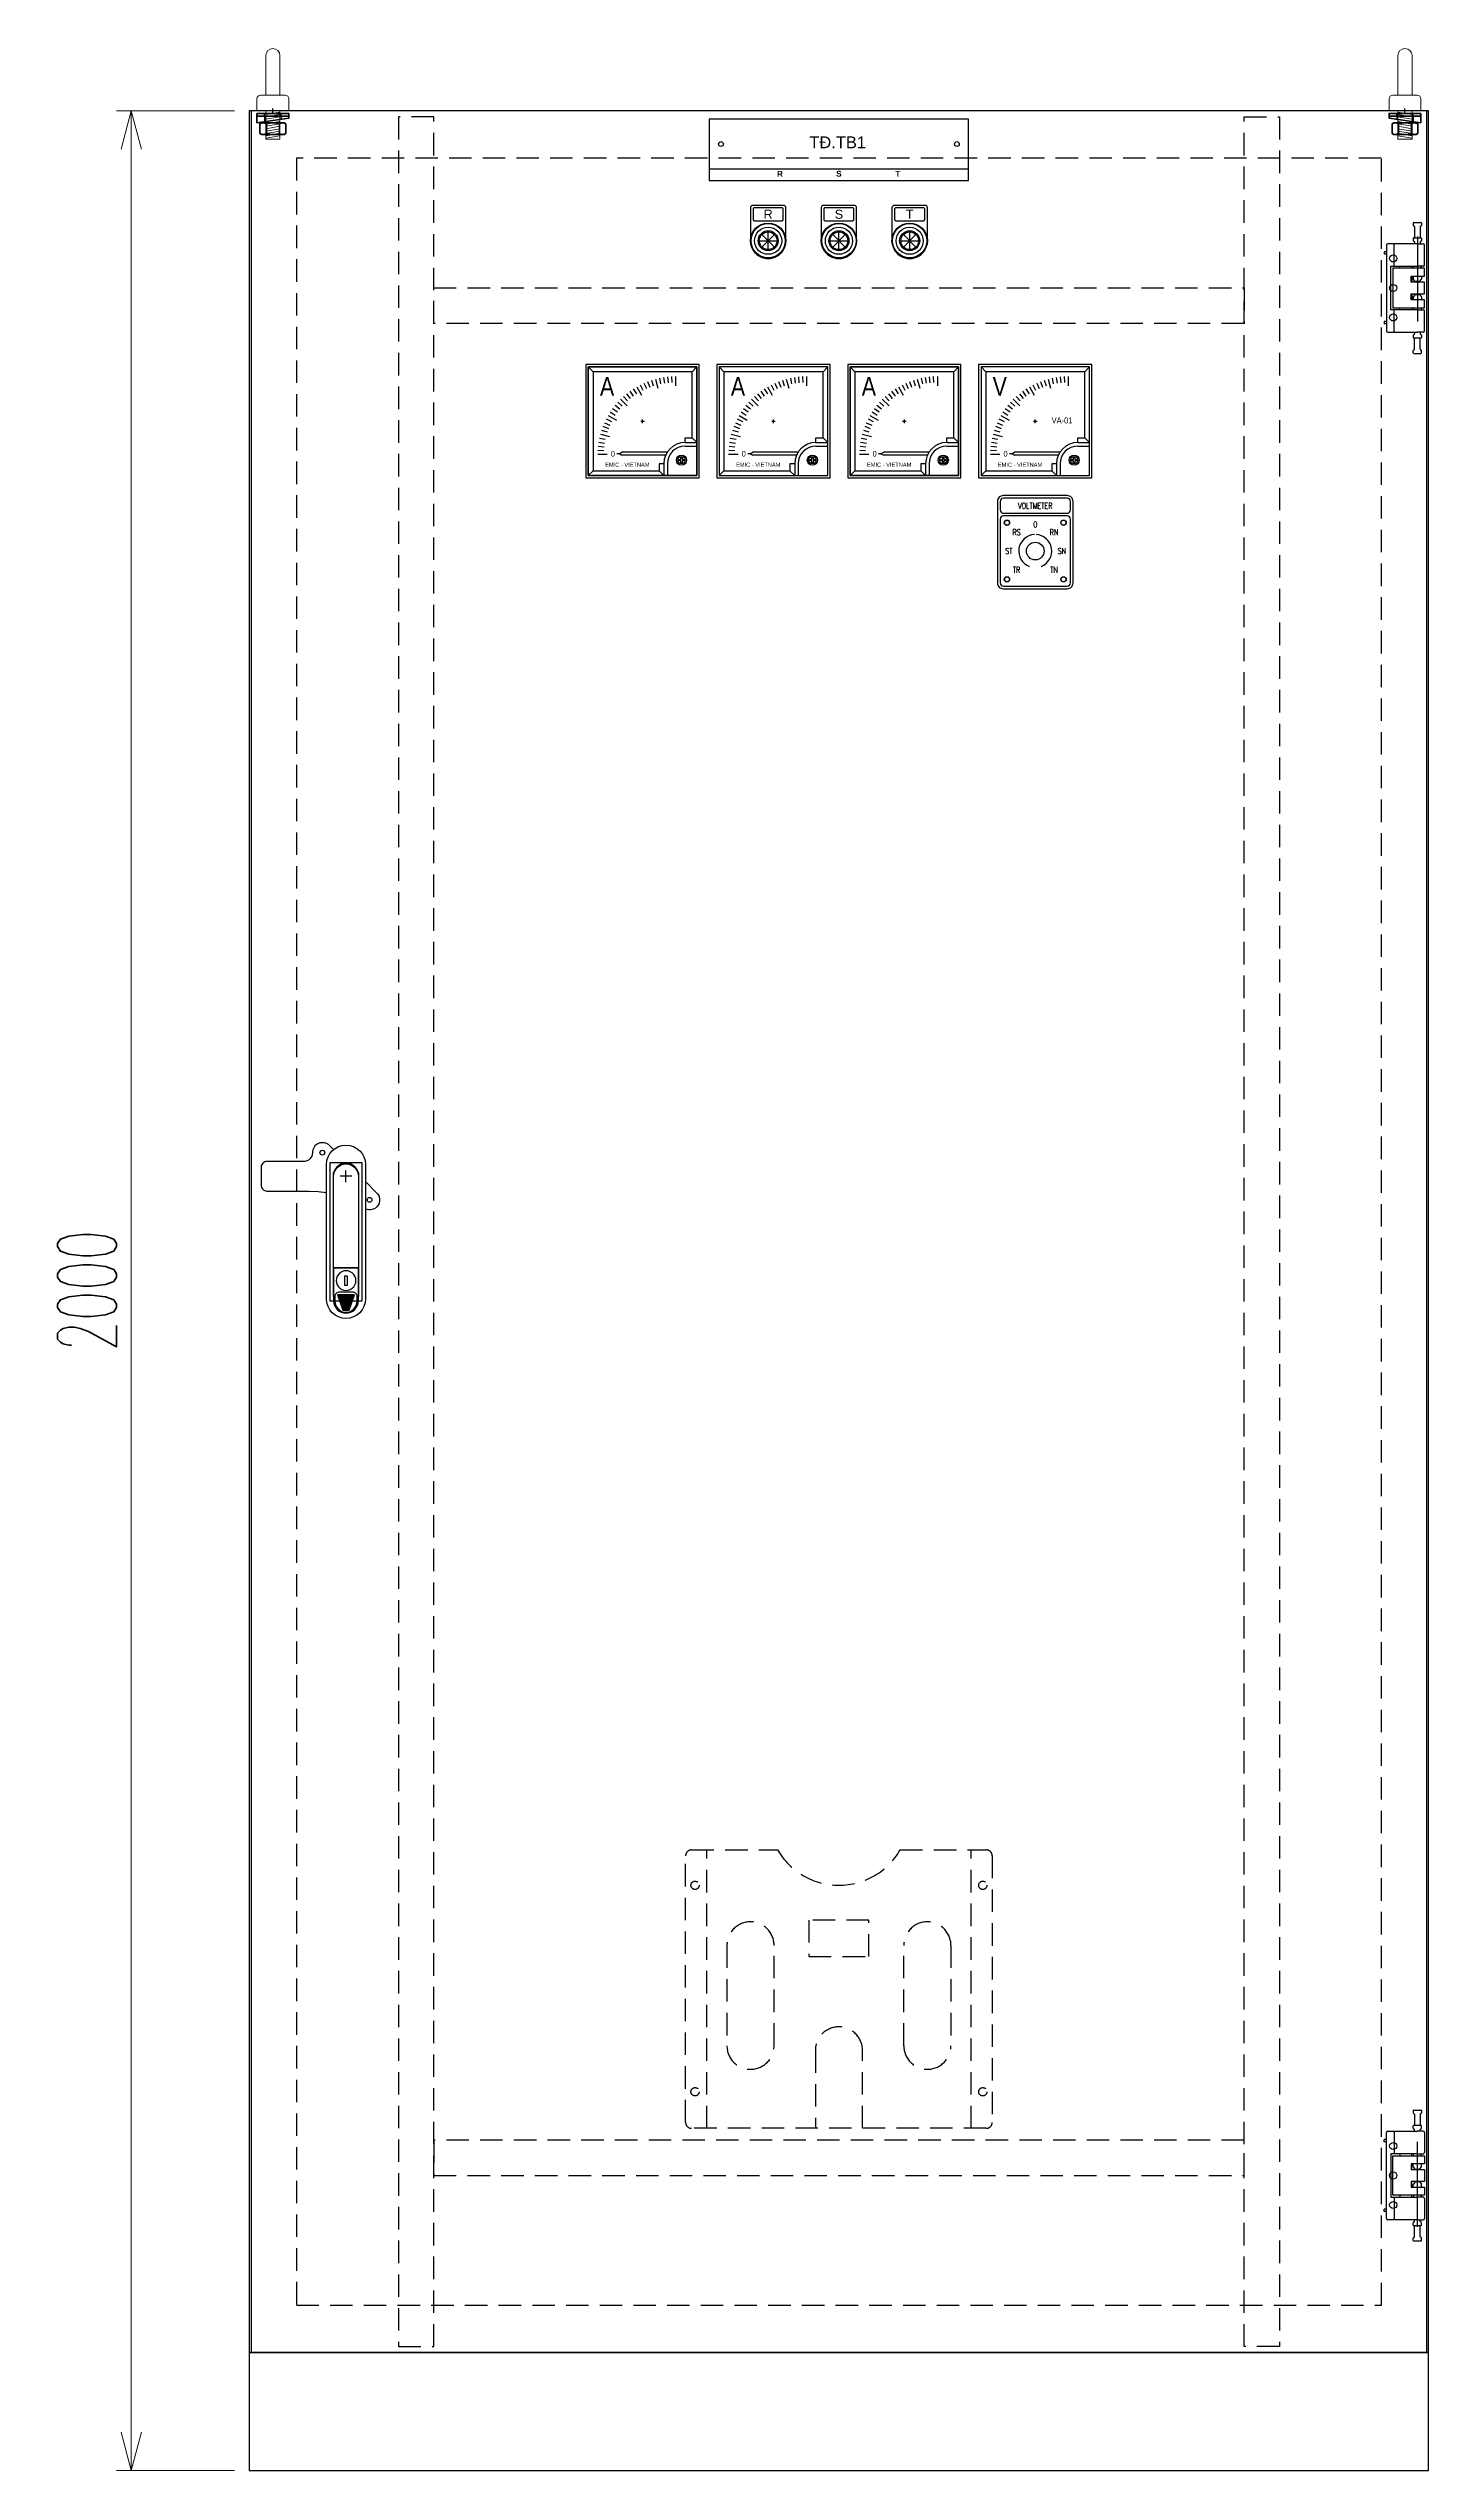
# Model space of a CAD drawing. Header units: millimetres. Extents: x 173893 to 258446, y -176540 to -123824.
# Drawn here: x 186091 to 187261, y -152545 to -150491 of the extents above; entities that cross this region are included whole.
import ezdxf
from ezdxf.enums import TextEntityAlignment as Align

# ---------------------------------------------------------------- set-up
doc = ezdxf.new("R2010")
doc.units = ezdxf.units.MM
doc.header["$LTSCALE"] = 3
doc.set_wipeout_variables(frame=1)
for name, pattern in [('ACAD_ISO04W100', [30, 24, -3, 0, -3]), ('CACHE2', [4.7625, 3.175, -1.5875]), ('HIDDEN', [9.525, 6.35, -3.175])]:
    doc.linetypes.add(name, pattern=pattern)
for name, color, linetype in [('@.VISIBLE', 7, 'Continuous'), ('Ann_green', 3, 'Continuous'), ('centerline', 6, 'ACAD_ISO04W100'), ('dim', 7, 'Continuous'), ('EQUIPMENT', 4, 'Continuous'), ('equipments', 2, 'Continuous'), ('hw_Punch', 3, 'Continuous')]:
    doc.layers.add(name, color=color, linetype=linetype)
doc.layers.add('FORT', color=2, linetype='Continuous', lineweight=35)
doc.layers.add('POINTILLE', color=8, linetype='CACHE2', lineweight=25)
doc.styles.add('Ann_w01', font='romans.shx', dxfattribs={"width": 0.6, "bigfont": 'chineset.shx'})
doc.styles.add('Arial', font='arial.ttf')
doc.styles.add('hw_Block', font='complex.shx', dxfattribs={"width": 0.75})
doc.styles.add('ISO8', font='ISO8')
doc.styles.get("Standard").update_dxf_attribs({"font": 'arial.ttf'})
doc.styles.add('TC-3C- New', font='', dxfattribs={"height": 18})
doc.styles.get('TC-3C- New').set_extended_font_data('.VnArial NarrowH')
doc.dimstyles.new('Dim 01_SC25', dxfattribs={"dimscale": 25, "dimtxt": 2, "dimasz": 1.3, "dimexe": 0.5, "dimexo": 0.5, "dimgap": 0.5, "dimtad": 1, "dimdec": 1, "dimzin": 12, "dimdsep": 46, "dimtxsty": 'Ann_w01', "dimblk": 'OPEN30', "dimcen": 1.5, "dimclrd": 6, "dimclre": 6, "dimclrt": 3, "dimadec": 1, "dimazin": 3, "dimtm": 1e-09, "dimtfac": 1, "dimtdec": 1, "dimtix": 1, "dimtmove": 0, "dimatfit": 3, "dimldrblk": 'OPEN30', "dimfxl": 1, "dimtolj": 1, "dimlwd": 0, "dimlwe": 0, "dimarcsym": 0})

# ---------------------------------------------------------------- blocks, each defined once
blk = doc.blocks.new('*U39')
blk.add_hatch(color=256).paths.add_polyline_path([(0.2, 15.3), (0.2, 15.3), (0.2, 15.3), (0.2, 15.4), (0.2, 15.4), (0.2, 15.4), (0.2, 15.4), (0.2, 15.4), (0.2, 15.4), (0.2, 15.4), (0.1, 15.4), (0.1, 15.4), (0.1, 15.5), (0.1, 15.5), (0.1, 15.5), (0.1, 15.5), (0.1, 15.5), (0, 15.5), (0, 15.5), (0, 15.5), (0, 15.5), (0, 15.5), (0, 15.5), (-0.1, 15.5), (-0.1, 15.5), (-0.1, 15.5), (-0.1, 15.5), (-0.1, 15.5), (-0.1, 15.4), (-0.1, 15.4), (-0.2, 15.4), (-0.2, 15.4), (-0.2, 15.4), (-0.2, 15.4), (-0.2, 15.4), (-0.2, 15.4), (-0.2, 15.4), (-0.2, 15.3), (-0.2, 15.3), (-0.2, 15.3), (-0.2, 7.5), (0.2, 7.5)])
for p, q in [((-0.8, -13.9), (-0.8, -14.1)), ((-0.1, -13.9), (-0.8, -13.9)), ((-0.8, -14.1), (-0.1, -14.1)), ((0.1, -13.2), (-0.1, -13.2)), ((-0.1, -13.2), (-0.1, -13.9)), ((-0.1, -14.1), (-0.1, -14.8)), ((-0.1, -14.8), (0.1, -14.8)), ((0.1, -13.9), (0.1, -13.2)), ((0.8, -13.9), (0.1, -13.9)), ((0.1, -14.1), (0.8, -14.1)), ((0.1, -14.8), (0.1, -14.1)), ((0.8, -14.1), (0.8, -13.9))]:
    blk.add_line(p, q)
for points in [[(-27, -32), (27, -32, 0.414214), (32, -27), (32, 42, 0.414214), (27, 47), (-27, 47, 0.414214), (-32, 42), (-32, -27, 0.414214)], [(-27, 32), (27, 32, 0.414214), (29.8, 34.8), (29.8, 42, 0.414214), (27, 44.7), (-27, 44.7, 0.414214), (-29.8, 42), (-29.8, 34.8, 0.414214)], [(-27, -29.8), (27, -29.8, 0.414214), (29.8, -27), (29.8, 27, 0.414214), (27, 29.8), (-27, 29.8, 0.414214), (-29.8, 27), (-29.8, -27, 0.414214)]]:
    blk.add_lwpolyline(points, format="xyb", close=True)
for radius in [2.5, 1.75]:
    blk.add_circle((0, -14), radius)
for start, end in [(92.839, 249.0883), (290.9117, 87.161)]:
    blk.add_arc((0, 0), 14, start, end)
at = {"layer": 'hw_Punch'}
for centre, radius in [((-24, 24), 2.25), ((24, 24), 2.25), ((0, 0), 7.5), ((-24, -24), 2.25), ((24, -24), 2.25)]:
    blk.add_circle(centre, radius, dxfattribs=at)
at = {"style": 'hw_Block', "width": 0.75}
for s, p in [('VOLTMETER', (0, 38.4)), ('0', (0, 22.5)), ('ST', (-22.5, 0)), ('SN', (22.5, 0))]:
    blk.add_text(s, height=5, dxfattribs=at).set_placement(p, align=Align.MIDDLE_CENTER)
blk.add_wipeout([(5.5, 0), (0.2, 15.3), (0.2, 15.3), (0.2, 15.3), (0.2, 15.4), (0.2, 15.4), (0.2, 15.4), (0.2, 15.4), (0.2, 15.4), (0.2, 15.4), (0.2, 15.4), (0.1, 15.4), (0.1, 15.4), (0.1, 15.5), (0.1, 15.5), (0.1, 15.5), (0.1, 15.5), (0.1, 15.5), (0, 15.5), (0, 15.5), (0, 15.5), (0, 15.5), (0, 15.5), (0, 15.5), (-0.1, 15.5), (-0.1, 15.5), (-0.1, 15.5), (-0.1, 15.5), (-0.1, 15.5), (-0.1, 15.4), (-0.1, 15.4), (-0.2, 15.4), (-0.2, 15.4), (-0.2, 15.4), (-0.2, 15.4), (-0.2, 15.4), (-0.2, 15.4), (-0.2, 15.4), (-0.2, 15.3), (-0.2, 15.3), (-0.2, 15.3), (-5.5, 0), (-4.5, -19), (4.5, -19)])
at = {"layer": 'Defpoints', "color": 5}
blk.add_line((0, 0), (0, 0), dxfattribs=at)
at = {"style": 'hw_Block', "width": 0.75}
for s, p in [('RS', (-15.9, 15.9)), ('RN', (15.9, 15.9)), ('TR', (-15.9, -15.9)), ('TN', (15.9, -15.9))]:
    blk.add_text(s, height=5, dxfattribs=at).set_placement(p, align=Align.MIDDLE_CENTER)
blk = doc.blocks.new('_Open30')
at = {"color": 0, "linetype": 'ByBlock', "lineweight": -2}
for p, q in [((-1, 0.268), (0, 0)), ((0, 0), (-1, -0.268)), ((0, 0), (-1, 0))]:
    blk.add_line(p, q, dxfattribs=at)
blk = doc.blocks.new('*D167')
at = {"layer": 'Defpoints', "color": 0, "transparency": 16777216}
for p in [(186261.3, -152543.9), (187261.3, -152543.9), (186261.3, -152643.9)]:
    blk.add_point(p, dxfattribs=at)
at = {"layer": 'dim', "color": 6, "lineweight": 0, "transparency": 16777216}
for p, q in [((186261.3, -152556.4), (186261.3, -152656.4)), ((187261.3, -152556.4), (187261.3, -152656.4)), ((187228.8, -152643.9), (186293.8, -152643.9))]:
    blk.add_line(p, q, dxfattribs=at)
at = {"layer": 'dim', "color": 6, "lineweight": 0, "transparency": 16777216, "xscale": 32.5, "yscale": 32.5, "zscale": 32.5, "rotation": 180}
blk.add_blockref('_Open30', (186261.3, -152643.9), dxfattribs=at)
at = {"layer": 'dim', "color": 6, "lineweight": 0, "transparency": 16777216, "xscale": 32.5, "yscale": 32.5, "zscale": 32.5}
blk.add_blockref('_Open30', (187261.3, -152643.9), dxfattribs=at)
at = {"layer": 'dim', "color": 3, "transparency": 16777216, "insert": (186761.3, -152606.4), "char_height": 50, "attachment_point": 5, "style": 'Ann_w01'}
blk.add_mtext('\\A1;1000', dxfattribs=at)
blk = doc.blocks.new('*D168')
at = {"layer": 'Defpoints', "color": 0, "transparency": 16777216}
for p in [(186161.3, -150543.9), (186261.3, -150543.9), (186261.3, -152543.9)]:
    blk.add_point(p, dxfattribs=at)
at = {"layer": 'dim', "color": 6, "lineweight": 0, "transparency": 16777216}
for p, q in [((186248.8, -150543.9), (186148.8, -150543.9)), ((186161.3, -152511.4), (186161.3, -150576.4)), ((186248.8, -152543.9), (186148.8, -152543.9))]:
    blk.add_line(p, q, dxfattribs=at)
at = {"layer": 'dim', "color": 6, "lineweight": 0, "transparency": 16777216, "xscale": 32.5, "yscale": 32.5, "zscale": 32.5}
for p, rotation in [((186161.3, -150543.9), 90), ((186161.3, -152543.9), 270)]:
    blk.add_blockref('_Open30', p, dxfattribs=dict(at, rotation=rotation))
at = {"layer": 'dim', "color": 3, "transparency": 16777216, "insert": (186123.8, -151543.9), "char_height": 50, "attachment_point": 5, "rotation": 90, "style": 'Ann_w01'}
blk.add_mtext('\\A1;2000', dxfattribs=at)
blk = doc.blocks.new('*U30')
at = {"color": 1}
for p, q in [((-7.5, 0), (7.5, 0)), ((5.3, 5.3), (-5.3, -5.3)), ((-5.3, 5.3), (5.3, -5.3)), ((0, -7.5), (0, 7.5))]:
    blk.add_line(p, q, dxfattribs=at)
for radius in [15, 14.5]:
    blk.add_circle((0, 0), radius)
for radius in [8.5, 7.5]:
    blk.add_circle((0, 0), radius, dxfattribs=at)
at = {"layer": 'hw_Punch'}
blk.add_circle((0, 0), 11.5, dxfattribs=at)
blk = doc.blocks.new('*U28')
at = {"color": 2}
for p, q in [((5.3, 5.3), (-5.3, -5.3)), ((-5.3, 5.3), (5.3, -5.3)), ((0, -7.5), (0, 7.5)), ((-7.5, 0), (7.5, 0))]:
    blk.add_line(p, q, dxfattribs=at)
for radius in [15, 14.5]:
    blk.add_circle((0, 0), radius)
for radius in [8.5, 7.5]:
    blk.add_circle((0, 0), radius, dxfattribs=at)
at = {"layer": 'hw_Punch'}
blk.add_circle((0, 0), 11.5, dxfattribs=at)
blk = doc.blocks.new('*U29')
at = {"color": 3}
for p, q in [((5.3, 5.3), (-5.3, -5.3)), ((-5.3, 5.3), (5.3, -5.3)), ((0, -7.5), (0, 7.5)), ((-7.5, 0), (7.5, 0))]:
    blk.add_line(p, q, dxfattribs=at)
for radius in [15, 14.5]:
    blk.add_circle((0, 0), radius)
for radius in [8.5, 7.5]:
    blk.add_circle((0, 0), radius, dxfattribs=at)
at = {"layer": 'hw_Punch'}
blk.add_circle((0, 0), 11.5, dxfattribs=at)
blk = doc.blocks.new('HM12_COTE')
at = {"layer": 'FORT'}
for p, q in [((-11, 9.2), (-9.5, 10)), ((-11, 0.8), (-11, 9.2)), ((-9.5, 0), (-11, 0.8)), ((9.5, 10), (-9.5, 10)), ((-9.5, 0), (9.5, 0)), ((-5.5, 0.8), (-5.5, 9.2)), ((5.5, 0.8), (5.5, 9.2)), ((11, 9.2), (9.5, 10)), ((9.5, 0), (11, 0.8)), ((11, 0.8), (11, 9.2))]:
    blk.add_line(p, q, dxfattribs=at)
for centre, radius, start, end in [((-8.2, 5.1), 4.86, 55.6159, 124.3841), ((-8.2, 4.9), 4.86, 235.6159, 304.3841), ((0, -8.2), 18.2, 72.4121, 107.5879), ((0, 18.2), 18.2, 252.4121, 287.5879), ((8.2, 5.1), 4.86, 55.6159, 124.3841), ((8.2, 4.9), 4.86, 235.6159, 304.3841)]:
    blk.add_arc(centre, radius, start, end, dxfattribs=at)
blk = doc.blocks.new('CALE_M12_IPN')
at = {"layer": 'FORT'}
for p, q in [((-13.5, 3.61), (13.5, 3.61)), ((-13.5, -1.89), (-13.5, 3.61)), ((13.5, 1.89), (-13.5, -1.89)), ((13.5, 3.61), (13.5, 1.89))]:
    blk.add_line(p, q, dxfattribs=at)
at = {"layer": 'POINTILLE'}
for p, q in [((-7, 3.61), (-7, -0.98)), ((7, 3.61), (7, 0.98))]:
    blk.add_line(p, q, dxfattribs=at)
blk = doc.blocks.new('RONDELLE_M12')
at = {"layer": 'FORT'}
blk.add_lwpolyline([(-13.5, 2.5), (-13.5, 0), (13.5, 0), (13.5, 2.5)], close=True, dxfattribs=at)
at = {"layer": 'POINTILLE'}
for p, q in [((-7, 0), (-7, 2.5)), ((7, 0), (7, 2.5))]:
    blk.add_line(p, q, dxfattribs=at)
blk = doc.blocks.new('Dong ho Ampemet')
at = {"color": 4}
for p, q in [((-42, 42), (-46, 46)), ((42, 42), (-42, 42)), ((-42, 42), (-42, -42)), ((42, 42), (46, 46)), ((42, -14), (42, 42)), ((36, -18), (36, -14)), ((36, -14), (42, -14)), ((46, -18), (42, -14)), ((18, -36), (14, -36)), ((14, -36), (14, -42)), ((-42, -42), (-46, -46)), ((-42, -42), (14, -42)), ((18, -46), (14, -42))]:
    blk.add_line(p, q, dxfattribs=at)
at = {"color": 190}
for p, q in [((-16.2, 21), (-12.8, 17.3)), ((-13.5, 23.3), (-10.4, 19.4)), ((-10.8, 25.4), (-7.9, 21.4)), ((-7.9, 27.4), (-5.2, 23.2)), ((-2, 30.8), (0.3, 26.4)), ((1.2, 32.3), (3.2, 27.7)), ((4.3, 33.6), (6.1, 28.9)), ((7.6, 34.8), (9.1, 30)), ((14.3, 36.6), (15.3, 31.7)), ((17.7, 37.2), (18.5, 32.2)), ((21.1, 37.6), (21.6, 32.7)), ((24.5, 37.9), (24.8, 32.9)), ((-30.8, 2), (-26.4, -0.3)), ((-27.4, 7.9), (-23.2, 5.2)), ((-25.4, 10.8), (-21.4, 7.9)), ((-23.3, 13.5), (-19.4, 10.4)), ((-21, 16.2), (-17.3, 12.8)), ((-37.2, -17.7), (-32.2, -18.5)), ((-36.6, -14.3), (-31.7, -15.3)), ((-34.8, -7.6), (-30, -9.1)), ((-33.6, -4.3), (-28.9, -6.1)), ((-32.3, -1.2), (-27.7, -3.2)), ((-37.9, -24.5), (-32.9, -24.8)), ((-37.6, -21.1), (-32.7, -21.6))]:
    blk.add_line(p, q, dxfattribs=at)
at = {"color": 1}
for p, q in [((-5, 29.2), (-1, 22.2)), ((10.9, 35.8), (13, 28)), ((28, 38), (28, 30)), ((-29.2, 5), (-22.2, 1)), ((-18.7, 18.7), (-13, 13)), ((-1.5, 0), (1.5, 0)), ((0, -1.5), (0, 1.5)), ((-35.8, -10.9), (-28, -13)), ((-38, -28), (-30, -28)), ((-19.9, -27.5), (-21.8, -27.5)), ((-19.9, -27.5), (-21.8, -27.5)), ((-19.9, -27.5), (-17.5, -26.3)), ((-19.9, -27.5), (-17.5, -28.8)), ((20.9, -26.3), (-17.5, -26.3)), ((19.5, -28.8), (-17.5, -28.8))]:
    blk.add_line(p, q, dxfattribs=at)
at = {"color": 31}
for p, q in [((36, -18), (46, -18)), ((18, -36), (18, -46)), ((21, -36), (21, -46)), ((36, -21), (46, -21))]:
    blk.add_line(p, q, dxfattribs=at)
blk.add_lwpolyline([(-48, -48), (48, -48), (48, 48), (-48, 48)], close=True, dxfattribs=at)
at = {"color": 181}
blk.add_lwpolyline([(-46, -46), (46, -46), (46, 46), (-46, 46)], close=True, dxfattribs=at)
at = {"color": 32}
for points in [[(32.5, -33.5), (31.3, -33.5, -0.414214), (30.8, -33.1), (30.8, -32.9, -0.414214), (31.3, -32.5), (32.5, -32.5)], [(32.5, -32.5), (32.5, -31.2, -0.414214), (32.9, -30.8), (33.1, -30.8, -0.414214), (33.6, -31.2), (33.6, -32.5)], [(33.6, -33.5), (33.6, -34.8, -0.414214), (33.1, -35.2), (32.9, -35.2, -0.414214), (32.5, -34.8), (32.5, -33.5)], [(33.6, -32.5), (34.8, -32.5, -0.414214), (35.2, -32.9), (35.2, -33.1, -0.414214), (34.8, -33.5), (33.6, -33.5)]]:
    blk.add_lwpolyline(points, format="xyb", dxfattribs=at)
at = {"color": 31}
blk.add_circle((33, -33), 4.31, dxfattribs=at)
at = {"color": 102}
blk.add_circle((33, -33), 3.2, dxfattribs=at)
at = {"color": 31}
for radius in [18, 15]:
    blk.add_arc((36, -36), radius, 90, 180, dxfattribs=at)
at = {"color": 2, "style": 'TC-3C- New'}
for s, height, p in [('A', 15.8, (-30.1, 21.7)), ('0', 4.75, (-25.2, -29.9))]:
    blk.add_text(s, height=height, dxfattribs=at).set_placement(p, align=Align.CENTER)
at = {"color": 3, "style": 'TC-3C- New'}
blk.add_text('EMIC - Vietnam', height=3.5, dxfattribs=at).set_placement((-12.9, -38.6), align=Align.CENTER)
blk = doc.blocks.new('Dong ho Vonmet')
at = {"color": 4}
for p, q in [((-42, 42), (-46, 46)), ((42, 42), (-42, 42)), ((-42, 42), (-42, -42)), ((42, 42), (46, 46)), ((42, -14), (42, 42)), ((36, -18), (36, -14)), ((36, -14), (42, -14)), ((46, -18), (42, -14)), ((18, -36), (14, -36)), ((14, -36), (14, -42)), ((-42, -42), (-46, -46)), ((-42, -42), (14, -42)), ((18, -46), (14, -42))]:
    blk.add_line(p, q, dxfattribs=at)
at = {"color": 190}
for p, q in [((-16.2, 21), (-12.8, 17.3)), ((-13.5, 23.3), (-10.4, 19.4)), ((-10.8, 25.4), (-7.9, 21.4)), ((-7.9, 27.4), (-5.2, 23.2)), ((-2, 30.8), (0.3, 26.4)), ((1.2, 32.3), (3.2, 27.7)), ((4.3, 33.6), (6.1, 28.9)), ((7.6, 34.8), (9.1, 30)), ((14.3, 36.6), (15.3, 31.7)), ((17.7, 37.2), (18.5, 32.2)), ((21.1, 37.6), (21.6, 32.7)), ((24.5, 37.9), (24.8, 32.9)), ((-30.8, 2), (-26.4, -0.3)), ((-27.4, 7.9), (-23.2, 5.2)), ((-25.4, 10.8), (-21.4, 7.9)), ((-23.3, 13.5), (-19.4, 10.4)), ((-21, 16.2), (-17.3, 12.8)), ((-37.2, -17.7), (-32.2, -18.5)), ((-36.6, -14.3), (-31.7, -15.3)), ((-34.8, -7.6), (-30, -9.1)), ((-33.6, -4.3), (-28.9, -6.1)), ((-32.3, -1.2), (-27.7, -3.2)), ((-37.9, -24.5), (-32.9, -24.8)), ((-37.6, -21.1), (-32.7, -21.6))]:
    blk.add_line(p, q, dxfattribs=at)
at = {"color": 1}
for p, q in [((-5, 29.2), (-1, 22.2)), ((10.9, 35.8), (13, 28)), ((28, 38), (28, 30)), ((-29.2, 5), (-22.2, 1)), ((-18.7, 18.7), (-13, 13)), ((-1.5, 0), (1.5, 0)), ((0, -1.5), (0, 1.5)), ((-35.8, -10.9), (-28, -13)), ((-38, -28), (-30, -28)), ((-19.9, -27.5), (-21.8, -27.5)), ((-19.9, -27.5), (-21.8, -27.5)), ((-19.9, -27.5), (-17.5, -26.3)), ((-19.9, -27.5), (-17.5, -28.8)), ((20.9, -26.3), (-17.5, -26.3)), ((19.5, -28.8), (-17.5, -28.8))]:
    blk.add_line(p, q, dxfattribs=at)
at = {"color": 31}
for p, q in [((36, -18), (46, -18)), ((18, -36), (18, -46)), ((21, -36), (21, -46)), ((36, -21), (46, -21))]:
    blk.add_line(p, q, dxfattribs=at)
blk.add_lwpolyline([(-48, -48), (48, -48), (48, 48), (-48, 48)], close=True, dxfattribs=at)
at = {"color": 181}
blk.add_lwpolyline([(-46, -46), (46, -46), (46, 46), (-46, 46)], close=True, dxfattribs=at)
at = {"color": 32}
for points in [[(32.5, -33.5), (31.3, -33.5, -0.414214), (30.8, -33.1), (30.8, -32.9, -0.414214), (31.3, -32.5), (32.5, -32.5)], [(32.5, -32.5), (32.5, -31.2, -0.414214), (32.9, -30.8), (33.1, -30.8, -0.414214), (33.6, -31.2), (33.6, -32.5)], [(33.6, -33.5), (33.6, -34.8, -0.414214), (33.1, -35.2), (32.9, -35.2, -0.414214), (32.5, -34.8), (32.5, -33.5)], [(33.6, -32.5), (34.8, -32.5, -0.414214), (35.2, -32.9), (35.2, -33.1, -0.414214), (34.8, -33.5), (33.6, -33.5)]]:
    blk.add_lwpolyline(points, format="xyb", dxfattribs=at)
at = {"color": 31}
blk.add_circle((33, -33), 4.31, dxfattribs=at)
at = {"color": 102}
blk.add_circle((33, -33), 3.2, dxfattribs=at)
at = {"color": 31}
for radius in [18, 15]:
    blk.add_arc((36, -36), radius, 90, 180, dxfattribs=at)
at = {"color": 2, "style": 'TC-3C- New'}
for s, height, p in [('V', 15.8, (-30.1, 21.7)), ('0', 4.75, (-25.2, -29.9))]:
    blk.add_text(s, height=height, dxfattribs=at).set_placement(p, align=Align.CENTER)
at = {"color": 4, "style": 'TC-3C- New'}
blk.add_text('va-01', height=5.07, dxfattribs=at).set_placement((22.7, -1.8), align=Align.CENTER)
at = {"color": 3, "style": 'TC-3C- New'}
blk.add_text('EMIC - Vietnam', height=3.5, dxfattribs=at).set_placement((-12.9, -38.6), align=Align.CENTER)

msp = doc.modelspace()

# ---------------------------------------------------------------- linework, layer by layer
at = {"color": 8, "linetype": 'HIDDEN'}
for points in [[(186387.83, -150548.95), (186387.83, -152438.95), (186417.83, -152438.95), (186417.83, -150548.95)], [(187134.83, -150548.95), (187134.83, -152438.95), (187104.83, -152438.95), (187104.83, -150548.95)], [(187104.83, -150723.95), (186417.83, -150723.95), (186417.83, -150693.95), (187104.83, -150693.95)], [(187104.83, -152263.95), (186417.83, -152263.95), (186417.83, -152293.95), (187104.83, -152293.95)]]:
    msp.add_lwpolyline(points, close=True, dxfattribs=at)
for points in [[(186716.33, -150655.43), (186716.33, -150625.95, 0.4142136), (186714.33, -150623.95), (186688.33, -150623.95, 0.4142136), (186686.33, -150625.95), (186686.33, -150655.43)], [(186776.33, -150655.43), (186776.33, -150625.95, 0.4142136), (186774.33, -150623.95), (186748.33, -150623.95, 0.4142136), (186746.33, -150625.95), (186746.33, -150655.43)], [(186836.33, -150655.43), (186836.33, -150625.95, 0.4142136), (186834.33, -150623.95), (186808.33, -150623.95, 0.4142136), (186806.33, -150625.95), (186806.33, -150655.43)]]:
    msp.add_lwpolyline(points, format="xyb")
for points in [[(186689.58, -150636.95), (186713.08, -150636.95, 0.4142136), (186714.08, -150635.95), (186714.08, -150626.95, 0.4142136), (186713.08, -150625.95), (186689.58, -150625.95, 0.4142136), (186688.58, -150626.95), (186688.58, -150635.95, 0.4142136)], [(186749.58, -150636.95), (186773.08, -150636.95, 0.4142136), (186774.08, -150635.95), (186774.08, -150626.95, 0.4142136), (186773.08, -150625.95), (186749.58, -150625.95, 0.4142136), (186748.58, -150626.95), (186748.58, -150635.95, 0.4142136)], [(186809.58, -150636.95), (186833.08, -150636.95, 0.4142136), (186834.08, -150635.95), (186834.08, -150626.95, 0.4142136), (186833.08, -150625.95), (186809.58, -150625.95, 0.4142136), (186808.58, -150626.95), (186808.58, -150635.95, 0.4142136)]]:
    msp.add_lwpolyline(points, format="xyb", close=True)
for points in [[(186699.85, -150668.95), (186702.81, -150668.95)], [(186701.28, -150668.95), (186701.37, -150668.95)], [(186759.85, -150668.95), (186762.81, -150668.95)], [(186761.28, -150668.95), (186761.37, -150668.95)], [(186819.85, -150668.95), (186822.81, -150668.95)], [(186821.28, -150668.95), (186821.37, -150668.95)]]:
    msp.add_lwpolyline(points)
at = {"color": 3}
for points in [[(186548.83, -150760.95), (186640.83, -150760.95), (186640.83, -150852.95), (186548.83, -150852.95)], [(186659.83, -150852.95), (186751.83, -150852.95), (186751.83, -150760.95), (186659.83, -150760.95)], [(186770.83, -150760.95), (186862.83, -150760.95), (186862.83, -150852.95), (186770.83, -150852.95)], [(186881.83, -150852.95), (186973.83, -150852.95), (186973.83, -150760.95), (186881.83, -150760.95)]]:
    msp.add_lwpolyline(points, close=True, dxfattribs=at)
msp.add_lwpolyline([(187261.33, -152443.95), (186261.33, -152443.95), (186261.33, -152543.95), (187261.33, -152543.95)], close=True)
for centre in [(186701.33, -150653.95), (186701.33, -150653.95), (186761.33, -150653.95), (186761.33, -150653.95), (186821.33, -150653.95), (186821.33, -150653.95)]:
    msp.add_circle(centre, 11.5)
for centre in [(186701.33, -150653.95), (186761.33, -150653.95), (186821.33, -150653.95)]:
    msp.add_arc(centre, 15.07, 174.36588, 5.63412)
at = {"layer": '@.VISIBLE'}
msp.add_line((186651.33, -150592.95), (186871.33, -150592.95), dxfattribs=at)
msp.add_lwpolyline([(186651.33, -150602.95), (186871.33, -150602.95), (186871.33, -150550.95), (186651.33, -150550.95)], close=True, dxfattribs=at)
for centre in [(186661.33, -150571.95), (186861.33, -150571.95)]:
    msp.add_circle(centre, 2, dxfattribs=at)
at = {"layer": 'Ann_green', "color": 8, "linetype": 'HIDDEN'}
for p, q in [((186649.33, -152253.95), (186649.33, -152017.95)), ((186873.33, -152253.95), (186873.33, -152017.95))]:
    msp.add_line(p, q, dxfattribs=at)
for points in [[(186891.33, -152022.95), (186891.33, -152248.95, -0.4142136), (186886.33, -152253.95), (186636.33, -152253.95, -0.4142136), (186631.33, -152248.95), (186631.33, -152022.95, -0.4142136), (186636.33, -152017.95), (186709.37, -152017.95, 0.5773503), (186813.29, -152017.95), (186886.33, -152017.95, -0.4142136)], [(186686.33, -152203.95), (186686.33, -152203.95, 0.4142136), (186706.33, -152183.95), (186706.33, -152098.95, 0.4142136), (186686.33, -152078.95), (186686.33, -152078.95, 0.4142136), (186666.33, -152098.95), (186666.33, -152183.95, 0.4142136)], [(186836.32, -152203.95), (186836.32, -152203.95, -0.4142136), (186816.32, -152183.95), (186816.32, -152098.95, -0.4142136), (186836.32, -152078.95), (186836.32, -152078.95, -0.4142136), (186856.32, -152098.95), (186856.32, -152183.95, -0.4142136)]]:
    msp.add_lwpolyline(points, format="xyb", close=True, dxfattribs=at)
msp.add_lwpolyline([(186735.83, -152108.45), (186786.83, -152108.45), (186786.83, -152077.45), (186735.83, -152077.45)], close=True, dxfattribs=at)
msp.add_lwpolyline([(186781.33, -152253.95), (186781.33, -152187.95, 1), (186741.33, -152187.95), (186741.33, -152253.95)], format="xyb", dxfattribs=at)
for centre in [(186639.33, -152047.95), (186883.33, -152047.95), (186639.33, -152222.95), (186883.33, -152222.95)]:
    msp.add_circle(centre, 3.5, dxfattribs=at)
at = {"layer": 'centerline'}
for p, q in [((186281.33, -150545.95), (186281.33, -150541.95)), ((187241.33, -150545.95), (187241.33, -150541.95)), ((187251.83, -150650.45), (187251.83, -150737.45)), ((186343.33, -151451.95), (186343.33, -151441.95)), ((187251.83, -152337.45), (187251.83, -152250.45))]:
    msp.add_line(p, q, dxfattribs=at)
msp.add_lwpolyline([(186348.33, -151446.95), (186338.33, -151446.95)], dxfattribs=at)
at = {"layer": 'EQUIPMENT'}
for p, q in [((187232.87, -150656.45), (187226.63, -150656.45)), ((187251.83, -150656.45), (187232.87, -150656.45)), ((187248.33, -150651.95), (187248.33, -150653.95)), ((187248.83, -150651.45), (187254.83, -150651.45)), ((187249.33, -150654.95), (187249.33, -150656.45)), ((187251.83, -150656.45), (187256.83, -150656.45)), ((187254.33, -150654.95), (187254.33, -150656.45)), ((187255.33, -150651.95), (187255.33, -150653.95)), ((187223.63, -150663.45), (187223.63, -150665.45)), ((187225.63, -150663.45), (187223.63, -150663.45)), ((187225.63, -150665.45), (187223.63, -150665.45)), ((187225.63, -150657.45), (187225.63, -150730.45)), ((187229.4, -150712.45), (187229.4, -150675.45)), ((187229.4, -150675.45), (187231.71, -150675.45)), ((187231.71, -150675.45), (187251.83, -150675.45)), ((187232.29, -150674.45), (187232.29, -150657.45)), ((187236.9, -150677.15), (187236.9, -150675.45)), ((187247.22, -150675.45), (187247.22, -150677.15)), ((187248.84, -150677.15), (187248.33, -150675.45)), ((187256.83, -150675.45), (187251.83, -150675.45)), ((187254.82, -150677.15), (187255.33, -150675.45)), ((187257.83, -150674.45), (187257.83, -150657.45)), ((187247.22, -150683.95), (187247.22, -150688.95)), ((187248.33, -150683.95), (187248.33, -150686.28)), ((187249.68, -150688.25), (187248.43, -150686.58)), ((187253.58, -150688.45), (187250.08, -150688.45)), ((187253.98, -150688.25), (187255.23, -150686.58)), ((187255.33, -150683.95), (187255.33, -150686.28)), ((187231.71, -150712.45), (187229.4, -150712.45)), ((187251.83, -150712.45), (187231.71, -150712.45)), ((187232.29, -150730.45), (187232.29, -150713.45)), ((187236.9, -150712.45), (187236.9, -150710.75)), ((187247.22, -150698.95), (187247.22, -150703.95)), ((187247.22, -150710.75), (187247.22, -150712.45)), ((187248.33, -150701.61), (187248.33, -150703.95)), ((187248.84, -150710.75), (187248.33, -150712.45)), ((187249.68, -150699.65), (187248.43, -150701.31)), ((187250.08, -150699.45), (187253.58, -150699.45)), ((187251.83, -150712.45), (187256.83, -150712.45)), ((187253.98, -150699.65), (187255.23, -150701.31)), ((187254.82, -150710.75), (187255.33, -150712.45)), ((187255.33, -150701.61), (187255.33, -150703.95)), ((187257.83, -150730.45), (187257.83, -150713.45)), ((187223.63, -150722.45), (187223.63, -150724.45)), ((187225.63, -150722.45), (187223.63, -150722.45)), ((187225.63, -150724.45), (187223.63, -150724.45)), ((187226.63, -150731.45), (187232.87, -150731.45)), ((187232.87, -150731.45), (187251.83, -150731.45)), ((187248.33, -150733.95), (187248.33, -150735.95)), ((187254.83, -150736.45), (187248.83, -150736.45)), ((187249.33, -150731.45), (187249.33, -150732.95)), ((187256.83, -150731.45), (187251.83, -150731.45)), ((187254.33, -150731.45), (187254.33, -150732.95)), ((187255.33, -150733.95), (187255.33, -150735.95)), ((187225.63, -152330.45), (187225.63, -152257.45)), ((187226.63, -152256.45), (187232.87, -152256.45)), ((187232.29, -152257.45), (187232.29, -152274.45)), ((187232.87, -152256.45), (187251.83, -152256.45)), ((187248.33, -152253.95), (187248.33, -152251.95)), ((187254.83, -152251.45), (187248.83, -152251.45)), ((187249.33, -152256.45), (187249.33, -152254.95)), ((187256.83, -152256.45), (187251.83, -152256.45)), ((187254.33, -152256.45), (187254.33, -152254.95)), ((187255.33, -152253.95), (187255.33, -152251.95)), ((187257.83, -152257.45), (187257.83, -152274.45)), ((187223.63, -152265.45), (187223.63, -152263.45)), ((187225.63, -152263.45), (187223.63, -152263.45)), ((187225.63, -152265.45), (187223.63, -152265.45)), ((187231.71, -152275.45), (187229.4, -152275.45)), ((187229.4, -152275.45), (187229.4, -152312.45)), ((187251.83, -152275.45), (187231.71, -152275.45)), ((187236.9, -152275.45), (187236.9, -152277.15)), ((187247.22, -152277.15), (187247.22, -152275.45)), ((187248.84, -152277.15), (187248.33, -152275.45)), ((187251.83, -152275.45), (187256.83, -152275.45)), ((187254.82, -152277.15), (187255.33, -152275.45)), ((187247.22, -152288.95), (187247.22, -152283.95)), ((187247.22, -152303.95), (187247.22, -152298.95)), ((187248.33, -152286.28), (187248.33, -152283.95)), ((187249.68, -152288.25), (187248.43, -152286.58)), ((187249.68, -152299.65), (187248.43, -152301.31)), ((187250.08, -152288.45), (187253.58, -152288.45)), ((187253.58, -152299.45), (187250.08, -152299.45)), ((187253.98, -152288.25), (187255.23, -152286.58)), ((187253.98, -152299.65), (187255.23, -152301.31)), ((187255.33, -152286.28), (187255.33, -152283.95)), ((187229.4, -152312.45), (187231.71, -152312.45)), ((187231.71, -152312.45), (187251.83, -152312.45)), ((187232.29, -152313.45), (187232.29, -152330.45)), ((187236.9, -152310.75), (187236.9, -152312.45)), ((187247.22, -152312.45), (187247.22, -152310.75)), ((187248.33, -152303.95), (187248.33, -152301.61)), ((187248.84, -152310.75), (187248.33, -152312.45)), ((187256.83, -152312.45), (187251.83, -152312.45)), ((187254.82, -152310.75), (187255.33, -152312.45)), ((187255.33, -152303.95), (187255.33, -152301.61)), ((187257.83, -152313.45), (187257.83, -152330.45)), ((187223.63, -152324.45), (187223.63, -152322.45)), ((187225.63, -152322.45), (187223.63, -152322.45)), ((187225.63, -152324.45), (187223.63, -152324.45)), ((187232.87, -152331.45), (187226.63, -152331.45)), ((187251.83, -152331.45), (187232.87, -152331.45)), ((187248.33, -152335.95), (187248.33, -152333.95)), ((187248.83, -152336.45), (187254.83, -152336.45)), ((187249.33, -152332.95), (187249.33, -152331.45)), ((187251.83, -152331.45), (187256.83, -152331.45)), ((187254.33, -152332.95), (187254.33, -152331.45)), ((187255.33, -152335.95), (187255.33, -152333.95))]:
    msp.add_line(p, q, dxfattribs=at)
at = {"layer": 'EQUIPMENT', "color": 8}
for p, q in [((187248.33, -150638.95), (187248.33, -150640.95)), ((187248.83, -150638.45), (187254.83, -150638.45)), ((187249.33, -150641.95), (187249.33, -150651.45)), ((187254.33, -150641.95), (187254.33, -150651.45)), ((187255.33, -150638.95), (187255.33, -150640.95)), ((187249.33, -150745.95), (187249.33, -150736.45)), ((187254.33, -150745.95), (187254.33, -150736.45)), ((187248.33, -150748.95), (187248.33, -150746.95)), ((187248.83, -150749.45), (187254.83, -150749.45)), ((187255.33, -150748.95), (187255.33, -150746.95)), ((187248.33, -152238.95), (187248.33, -152240.95)), ((187248.83, -152238.45), (187254.83, -152238.45)), ((187249.33, -152241.95), (187249.33, -152251.45)), ((187254.33, -152241.95), (187254.33, -152251.45)), ((187255.33, -152238.95), (187255.33, -152240.95)), ((187249.33, -152345.95), (187249.33, -152336.45)), ((187254.33, -152345.95), (187254.33, -152336.45)), ((187248.33, -152348.95), (187248.33, -152346.95)), ((187248.83, -152349.45), (187254.83, -152349.45)), ((187255.33, -152348.95), (187255.33, -152346.95))]:
    msp.add_line(p, q, dxfattribs=at)
for points in [[(187257.83, -150688.95), (187246.58, -150688.95), (187246.58, -150683.95), (187257.83, -150683.95), (187257.83, -150677.15), (187231.13, -150677.15), (187231.13, -150710.75), (187257.83, -150710.75), (187257.83, -150703.95), (187246.58, -150703.95), (187246.58, -150698.95), (187257.83, -150698.95)], [(187257.83, -152298.95), (187246.58, -152298.95), (187246.58, -152303.95), (187257.83, -152303.95), (187257.83, -152310.75), (187231.13, -152310.75), (187231.13, -152277.15), (187257.83, -152277.15), (187257.83, -152283.95), (187246.58, -152283.95), (187246.58, -152288.95), (187257.83, -152288.95)]]:
    msp.add_lwpolyline(points, close=True, dxfattribs=at)
for centre in [(187231.33, -150668.95), (187231.33, -150693.95), (187231.33, -150718.95), (187231.33, -152268.95), (187231.33, -152293.95), (187231.33, -152318.95)]:
    msp.add_circle(centre, 3, dxfattribs=at)
at = {"layer": 'EQUIPMENT'}
for centre, radius, start, end in [((187226.63, -150657.45), 1, 90, 180), ((187248.83, -150651.95), 0.5, 90, 180), ((187248.83, -150653.95), 0.5, 180, 270), ((187248.83, -150654.95), 0.5, 0, 90), ((187254.83, -150654.95), 0.5, 90, 180), ((187254.83, -150651.95), 0.5, 0, 90), ((187254.83, -150653.95), 0.5, 270, 0), ((187256.83, -150657.45), 1, 0, 90), ((187256.83, -150674.45), 1, 270, 0), ((187248.83, -150686.28), 0.5, 180, 216.8699), ((187250.08, -150687.95), 0.5, 216.8699, 270), ((187253.58, -150687.95), 0.5, 270, 323.1301), ((187254.83, -150686.28), 0.5, 323.1301, 0), ((187248.83, -150701.61), 0.5, 143.1301, 180), ((187250.08, -150699.95), 0.5, 90, 143.1301), ((187253.58, -150699.95), 0.5, 36.8699, 90), ((187254.83, -150701.61), 0.5, 0, 36.8699), ((187256.83, -150713.45), 1, 0, 90), ((187226.63, -150730.45), 1, 180, 270), ((187248.83, -150733.95), 0.5, 90, 180), ((187248.83, -150735.95), 0.5, 180, 270), ((187248.83, -150732.95), 0.5, 270, 0), ((187254.83, -150732.95), 0.5, 180, 270), ((187254.83, -150733.95), 0.5, 0, 90), ((187254.83, -150735.95), 0.5, 270, 0), ((187256.83, -150730.45), 1, 270, 0), ((187226.63, -152257.45), 1, 90, 180), ((187248.83, -152251.95), 0.5, 90, 180), ((187248.83, -152253.95), 0.5, 180, 270), ((187248.83, -152254.95), 0.5, 0, 90), ((187254.83, -152254.95), 0.5, 90, 180), ((187254.83, -152251.95), 0.5, 0, 90), ((187254.83, -152253.95), 0.5, 270, 0), ((187256.83, -152257.45), 1, 0, 90), ((187256.83, -152274.45), 1, 270, 0), ((187248.83, -152286.28), 0.5, 180, 216.8699), ((187250.08, -152287.95), 0.5, 216.8699, 270), ((187250.08, -152299.95), 0.5, 90, 143.1301), ((187253.58, -152287.95), 0.5, 270, 323.1301), ((187253.58, -152299.95), 0.5, 36.8699, 90), ((187254.83, -152286.28), 0.5, 323.1301, 0), ((187248.83, -152301.61), 0.5, 143.1301, 180), ((187254.83, -152301.61), 0.5, 0, 36.8699), ((187256.83, -152313.45), 1, 0, 90), ((187226.63, -152330.45), 1, 180, 270), ((187248.83, -152333.95), 0.5, 90, 180), ((187248.83, -152335.95), 0.5, 180, 270), ((187248.83, -152332.95), 0.5, 270, 0), ((187254.83, -152332.95), 0.5, 180, 270), ((187254.83, -152333.95), 0.5, 0, 90), ((187254.83, -152335.95), 0.5, 270, 0), ((187256.83, -152330.45), 1, 270, 0)]:
    msp.add_arc(centre, radius, start, end, dxfattribs=at)
at = {"layer": 'EQUIPMENT', "color": 8}
for centre, start, end in [((187248.83, -150638.95), 90, 180), ((187248.83, -150640.95), 180, 270), ((187248.83, -150641.95), 0, 90), ((187254.83, -150641.95), 90, 180), ((187254.83, -150638.95), 0, 90), ((187254.83, -150640.95), 270, 0), ((187248.83, -150746.95), 90, 180), ((187248.83, -150748.95), 180, 270), ((187248.83, -150745.95), 270, 0), ((187254.83, -150745.95), 180, 270), ((187254.83, -150746.95), 0, 90), ((187254.83, -150748.95), 270, 0), ((187248.83, -152238.95), 90, 180), ((187248.83, -152240.95), 180, 270), ((187248.83, -152241.95), 0, 90), ((187254.83, -152241.95), 90, 180), ((187254.83, -152238.95), 0, 90), ((187254.83, -152240.95), 270, 0), ((187248.83, -152346.95), 90, 180), ((187248.83, -152348.95), 180, 270), ((187248.83, -152345.95), 270, 0), ((187254.83, -152345.95), 180, 270), ((187254.83, -152346.95), 0, 90), ((187254.83, -152348.95), 270, 0)]:
    msp.add_arc(centre, 0.5, start, end, dxfattribs=at)
at = {"layer": 'EQUIPMENT'}
for centre, start_param, end_param in [((187232.87, -150657.45), 3.1415927, 4.712389), ((187231.71, -150674.45), 0, 1.5707963), ((187231.71, -150713.45), 1.5707963, 3.1415927), ((187232.87, -150730.45), 4.712389, 6.2831853)]:
    msp.add_ellipse(centre, major_axis=(0, -1), ratio=0.5773503, start_param=start_param, end_param=end_param, dxfattribs=at)
at = {"layer": 'EQUIPMENT', "extrusion": (0, 0, -1)}
for centre, start_param, end_param in [((187232.87, -152257.45), 4.712389, 6.2831853), ((187231.71, -152274.45), 1.5707963, 3.1415927), ((187231.71, -152313.45), 0, 1.5707963), ((187232.87, -152330.45), 3.1415927, 4.712389)]:
    msp.add_ellipse(centre, major_axis=(0, 1), ratio=0.5773503, start_param=start_param, end_param=end_param, dxfattribs=at)
at = {"layer": 'equipments', "lineweight": 0}
for p, q in [((186275.33, -150496.95), (186275.33, -150530.45)), ((186287.33, -150496.95), (186287.33, -150530.45)), ((187235.33, -150496.95), (187235.33, -150530.45)), ((187247.33, -150496.95), (187247.33, -150530.45)), ((186271, -150530.45), (186291.66, -150530.45)), ((187251.66, -150530.45), (187231, -150530.45)), ((186267.83, -150543.95), (186267.83, -150533.62)), ((186294.83, -150543.95), (186267.83, -150543.95)), ((186275.33, -150543.95), (186275.33, -150567.95)), ((186287.33, -150543.95), (186275.33, -150543.95)), ((186287.33, -150543.95), (186287.33, -150567.95)), ((186294.83, -150543.95), (186294.83, -150533.62)), ((187227.83, -150543.95), (187227.83, -150533.62)), ((187227.83, -150543.95), (187254.83, -150543.95)), ((187235.33, -150543.95), (187235.33, -150567.95)), ((187235.33, -150543.95), (187247.33, -150543.95)), ((187247.33, -150543.95), (187247.33, -150567.95)), ((187254.83, -150543.95), (187254.83, -150533.62)), ((186287.33, -150567.95), (186275.33, -150567.95)), ((187235.33, -150567.95), (187247.33, -150567.95))]:
    msp.add_line(p, q, dxfattribs=at)
at = {"layer": 'equipments', "color": 8, "lineweight": 0}
for p, q in [((186287.33, -150544.95), (186275.33, -150546.95)), ((186287.33, -150546.95), (186275.33, -150548.95)), ((186287.33, -150548.95), (186275.33, -150550.95)), ((186287.33, -150550.95), (186275.33, -150552.95)), ((186287.33, -150552.95), (186275.33, -150554.95)), ((187235.33, -150544.95), (187247.33, -150546.95)), ((187235.33, -150546.95), (187247.33, -150548.95)), ((187235.33, -150548.95), (187247.33, -150550.95)), ((187235.33, -150550.95), (187247.33, -150552.95)), ((187235.33, -150552.95), (187247.33, -150554.95)), ((186287.33, -150554.95), (186275.33, -150556.95)), ((186287.33, -150556.95), (186275.33, -150558.95)), ((186287.33, -150558.95), (186275.33, -150560.95)), ((186287.33, -150560.95), (186275.33, -150562.95)), ((186287.33, -150562.95), (186275.33, -150564.95)), ((186287.33, -150564.95), (186275.33, -150566.95)), ((187235.33, -150554.95), (187247.33, -150556.95)), ((187235.33, -150556.95), (187247.33, -150558.95)), ((187235.33, -150558.95), (187247.33, -150560.95)), ((187235.33, -150560.95), (187247.33, -150562.95)), ((187235.33, -150562.95), (187247.33, -150564.95)), ((187235.33, -150564.95), (187247.33, -150566.95))]:
    msp.add_line(p, q, dxfattribs=at)
at = {"layer": 'equipments', "color": 8}
for points in [[(186332.72, -151424.31), (186329.34, -151420.94, 0.6681786), (186314.83, -151426.95, -0.4142136), (186307.33, -151434.45), (186276.33, -151434.45, 0.4142136), (186271.33, -151439.45), (186271.33, -151454.45, 0.4142136), (186276.33, -151459.45), (186311.7, -151459.45), (186319.81, -151459.89), (186326.83, -151460.76)], [(186359.83, -151451.43), (186369.34, -151460.94, -0.8340245), (186359.83, -151474.69)]]:
    msp.add_lwpolyline(points, format="xyb", dxfattribs=at)
at = {"layer": 'equipments'}
for points in [[(186359.83, -151436.95), (186359.83, -151550.95, -1), (186326.83, -151550.95), (186326.83, -151436.95, -1)], [(186337.83, -151545.19, 0.4142136), (186333.83, -151549.19), (186333.83, -151552.7, 1), (186352.83, -151552.7), (186352.83, -151549.19, 0.4142136), (186348.83, -151545.19)]]:
    msp.add_lwpolyline(points, format="xyb", close=True, dxfattribs=at)
at = {"layer": 'equipments', "color": 8}
msp.add_lwpolyline([(186356.83, -151552.7), (186329.83, -151552.7), (186329.83, -151435.2), (186356.83, -151435.2)], close=True, dxfattribs=at)
at = {"layer": 'equipments'}
for points in [[(186353.83, -151548.81), (186354.33, -151548.81), (186354.33, -151446.95, 1), (186332.33, -151446.95), (186332.33, -151548.81), (186332.83, -151548.81)], [(186332.83, -151524.69), (186332.83, -151446.95, -1), (186353.83, -151446.95), (186353.83, -151524.69)], [(186332.83, -151524.91), (186332.83, -151552.45, 1), (186353.83, -151552.45), (186353.83, -151524.91)]]:
    msp.add_lwpolyline(points, format="xyb", dxfattribs=at)
for points in [[(186353.74, -151524.69), (186332.91, -151524.69)], [(186353.74, -151524.91), (186332.91, -151524.91)], [(186351.66, -151535.33), (186351.55, -151533.46), (186350.89, -151531.71), (186349.91, -151530.17), (186348.59, -151528.86), (186346.95, -151527.87), (186345.19, -151527.21), (186343.33, -151526.99), (186341.46, -151527.21), (186339.71, -151527.87), (186338.18, -151528.86), (186336.86, -151530.17), (186335.87, -151531.71), (186335.22, -151533.46), (186335, -151535.33), (186335.22, -151537.19), (186335.87, -151538.94), (186336.86, -151540.59), (186338.18, -151541.9), (186339.71, -151542.89), (186341.46, -151543.55), (186343.33, -151543.66), (186345.19, -151543.55), (186346.95, -151542.89), (186348.59, -151541.9), (186349.91, -151540.59), (186350.89, -151538.94), (186351.55, -151537.19), (186351.66, -151535.33)], [(186336.53, -151548.26), (186350.24, -151548.26)], [(186336.86, -151549.14), (186349.91, -151549.14)], [(186337.08, -151550.02), (186349.58, -151550.02)], [(186337.41, -151550.89), (186349.25, -151550.89)], [(186337.74, -151551.77), (186349.03, -151551.77)], [(186338.07, -151552.65), (186348.7, -151552.65)], [(186338.29, -151553.52), (186348.37, -151553.52)], [(186338.61, -151554.4), (186348.15, -151554.4)], [(186338.94, -151555.28), (186347.82, -151555.28)], [(186339.16, -151556.16), (186347.49, -151556.16)], [(186339.49, -151557.03), (186347.17, -151557.03)], [(186339.82, -151557.91), (186346.95, -151557.91)], [(186340.15, -151558.79), (186346.62, -151558.79)], [(186340.37, -151559.66), (186346.29, -151559.66)]]:
    msp.add_lwpolyline(points, dxfattribs=at)
for points in [[(186344.64, -151531.71), (186342.12, -151531.71), (186342.12, -151539.38), (186344.64, -151539.38)], [(186350.45, -151547.38), (186336.2, -151547.38), (186340.7, -151560.54), (186346.07, -151560.54)]]:
    msp.add_lwpolyline(points, close=True, dxfattribs=at)
at = {"layer": 'equipments', "color": 8}
for centre in [(186323.33, -151426.95), (186363.33, -151466.95)]:
    msp.add_circle(centre, 2.05, dxfattribs=at)
at = {"layer": 'equipments', "lineweight": 0}
for centre, radius, start, end in [((186281.33, -150496.95), 6, 0, 180), ((187241.33, -150496.95), 6, 0, 180), ((186271, -150533.62), 3.17, 90, 180), ((186291.66, -150533.62), 3.17, 0, 90), ((187231, -150533.62), 3.17, 90, 180), ((187251.66, -150533.62), 3.17, 0, 90)]:
    msp.add_arc(centre, radius, start, end, dxfattribs=at)

# ---------------------------------------------------------------- block references
for name, p in [('RONDELLE_M12', (186281.33, -150548.45)), ('CALE_M12_IPN', (186281.33, -150552.06)), ('HM12_COTE', (186281.33, -150563.95)), ('*U30', (186701.33, -150653.95)), ('*U28', (186761.33, -150653.95)), ('*U29', (186821.33, -150653.95)), ('Dong ho Ampemet', (186594.83, -150806.95)), ('Dong ho Ampemet', (186705.83, -150806.95)), ('Dong ho Ampemet', (186816.83, -150806.95)), ('Dong ho Vonmet', (186927.83, -150806.95)), ('*U39', (186927.83, -150916.95))]:
    msp.add_blockref(name, p)
at = {"xscale": -1}
for name, p in [('RONDELLE_M12', (187241.33, -150548.45)), ('CALE_M12_IPN', (187241.33, -150552.06)), ('HM12_COTE', (187241.33, -150563.95))]:
    msp.add_blockref(name, p, dxfattribs=at)

# ---------------------------------------------------------------- texts
for s, p in [('R', (186701.33, -150631.45)), ('S', (186761.33, -150631.45)), ('T', (186821.33, -150631.45))]:
    msp.add_text(s, height=7.72).set_placement(p, align=Align.MIDDLE_CENTER)
at = {"color": 1, "linetype": 'ByBlock', "char_height": 5, "attachment_point": 5, "style": 'ISO8'}
for s, insert in [('{\\fArial|b1|i0|c0|p34;R}', (186711.33, -150597.2)), ('{\\fArial|b1|i0|c0|p34;S}', (186761.33, -150597.2)), ('{\\fArial|b1|i0|c0|p34;T}', (186811.33, -150597.2))]:
    msp.add_mtext_dynamic_manual_height_columns(s, width=58.9447, gutter_width=378.95, heights=[7.09], dxfattribs=dict(at, insert=insert))
at = {"layer": '@.VISIBLE', "insert": (186760.26, -150570.5), "char_height": 10, "attachment_point": 5, "style": 'Arial'}
msp.add_mtext_dynamic_manual_height_columns('{\\fArial|b0|i0|c163|p34;TĐ.TB1 }', width=187.0575, gutter_width=99.2, heights=[0], dxfattribs=at)

# ---------------------------------------------------------------- dimensions: what is measured, and where the dimension line sits
at = {"layer": 'dim'}
dim = msp.add_linear_dim(base=(186161.33, -150543.95), p1=(186261.33, -152543.95), p2=(186261.33, -150543.95), angle=90, dimstyle='Dim 01_SC25', dxfattribs=at)
dim.commit()
dim.dimension.update_dxf_attribs({"geometry": '*D168', "text_midpoint": (186123.83, -151543.95)})
dim = msp.add_linear_dim(base=(186261.33, -152643.95), p1=(187261.33, -152543.95), p2=(186261.33, -152543.95), dimstyle='Dim 01_SC25', dxfattribs=at)
dim.commit()
dim.dimension.update_dxf_attribs({"geometry": '*D167', "text_midpoint": (186761.33, -152606.45)})

# ---------------------------------------------------------------- next in the draw order: linework, layer by layer
msp.add_lwpolyline([(186261.33, -152443.95), (187261.33, -152443.95), (187261.33, -150543.95), (186261.33, -150543.95)], close=True)
at = {"color": 4}
msp.add_lwpolyline([(186262.83, -152443.95), (187259.83, -152443.95), (187259.83, -150543.95), (186262.83, -150543.95)], close=True, dxfattribs=at)
at = {"color": 8, "linetype": 'HIDDEN'}
msp.add_lwpolyline([(186301.33, -152403.95), (187221.33, -152403.95), (187221.33, -150583.95), (186301.33, -150583.95)], close=True, dxfattribs=at)
for centre, radius in [((186903.83, -150892.95), 2.1), ((186951.83, -150892.95), 2.1), ((186927.83, -150916.95), 7.5), ((186903.83, -150940.95), 2.1), ((186951.83, -150940.95), 2.1)]:
    msp.add_circle(centre, radius)

doc.saveas('drawing.dxf')
